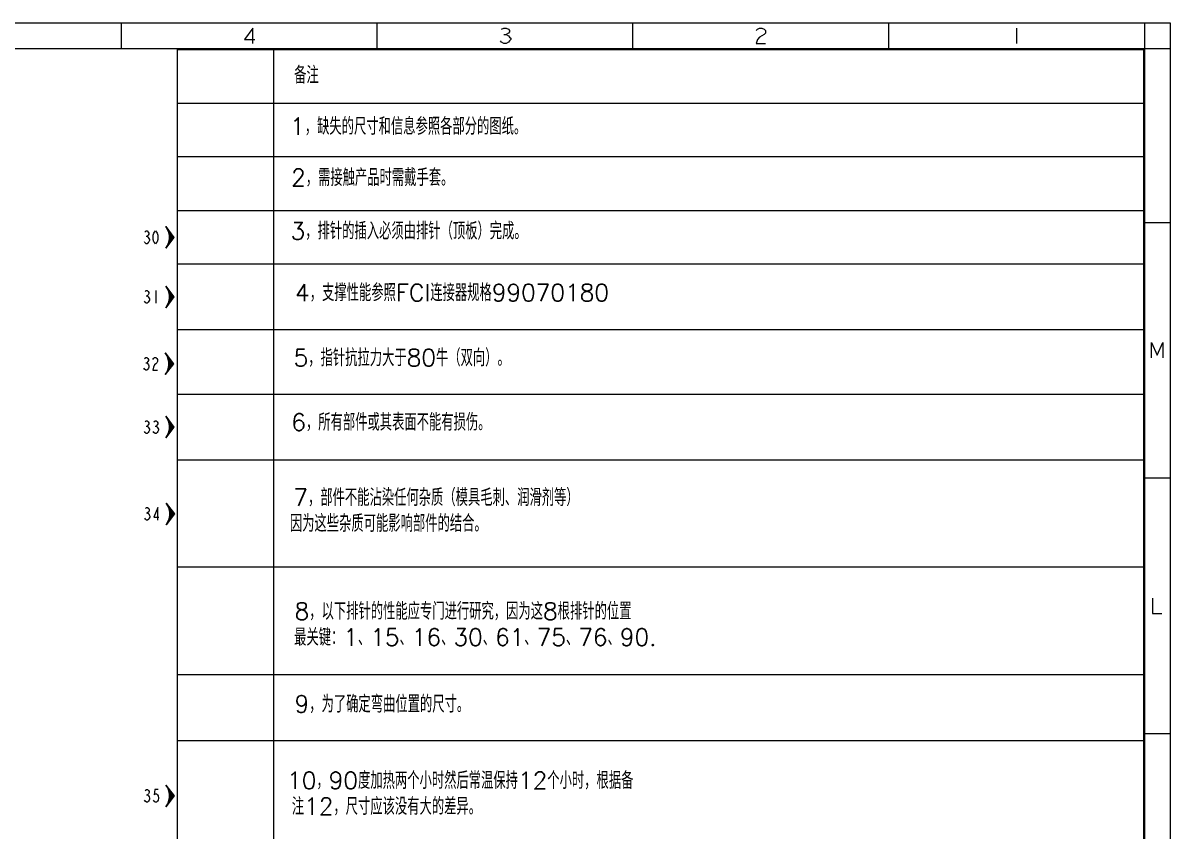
# Model space of a CAD drawing. Header units: millimetres. Extents: x 973 to 1237, y 285 to 472.
# Drawn here: x 1166.9 to 1237.4, y 422.1 to 471.8 of the extents above; entities that cross this region are included whole.
import ezdxf

# ---------------------------------------------------------------- set-up
doc = ezdxf.new("R2010")
doc.units = ezdxf.units.MM
doc.layers.add('标准模板层', color=7, linetype='Continuous', lineweight=18)
doc.layers.add('粗实线层', color=7, linetype='Continuous', lineweight=20)
doc.styles.get("Standard").update_dxf_attribs({"font": 'txt', "bigfont": 'gbcbig.shx'})

# ---------------------------------------------------------------- blocks, each defined once
blk = doc.blocks.new('*U302')
at = {"layer": '标准模板层', "color": 7, "linetype": 'Continuous'}
for points in [[(664.09, 443.87), (664.09, 443.93), (665.3, 445.5)], [(664.09, 443.87), (663.73, 443.38), (664.09, 443.93)]]:
    blk.add_solid(points, dxfattribs=at)
blk = doc.blocks.new('*U301')
at = {"layer": '标准模板层', "color": 7, "linetype": 'Continuous'}
for points in [[(664.3, 444.21), (664.3, 444.57), (665.3, 445.5)], [(664.3, 444.21), (664.09, 443.93), (664.3, 444.57)]]:
    blk.add_solid(points, dxfattribs=at)
blk = doc.blocks.new('*U300')
at = {"layer": '标准模板层', "color": 7, "linetype": 'Continuous'}
for points in [[(664.43, 444.69), (664.43, 445.18), (665.3, 445.5)], [(664.43, 444.69), (664.3, 444.57), (664.43, 445.18)]]:
    blk.add_solid(points, dxfattribs=at)
blk = doc.blocks.new('*U299')
at = {"layer": '标准模板层', "color": 7, "linetype": 'Continuous'}
blk.add_solid([(664.43, 445.18), (664.43, 445.84), (665.3, 445.5)], dxfattribs=at)
blk = doc.blocks.new('*U298')
at = {"layer": '标准模板层', "color": 7, "linetype": 'Continuous'}
for points in [[(664.09, 447.09), (663.73, 447.62), (664.09, 447.13)], [(664.09, 447.09), (664.09, 447.13), (665.3, 445.5)]]:
    blk.add_solid(points, dxfattribs=at)
blk = doc.blocks.new('*U297')
at = {"layer": '标准模板层', "color": 7, "linetype": 'Continuous'}
for points in [[(664.3, 446.47), (664.09, 447.09), (664.3, 446.81)], [(664.3, 446.47), (664.3, 446.81), (665.3, 445.5)]]:
    blk.add_solid(points, dxfattribs=at)
blk = doc.blocks.new('*U296')
at = {"layer": '标准模板层', "color": 7, "linetype": 'Continuous'}
for points in [[(664.43, 445.84), (664.3, 446.47), (664.43, 446.35)], [(664.43, 445.84), (664.43, 446.35), (665.3, 445.5)]]:
    blk.add_solid(points, dxfattribs=at)
blk = doc.blocks.new('*U295')
at = {"layer": '标准模板层', "color": 7, "linetype": 'Continuous'}
for points in [[(664.11, 498.87), (664.11, 498.97), (665.36, 500.53)], [(664.11, 498.87), (663.78, 498.42), (664.11, 498.97)]]:
    blk.add_solid(points, dxfattribs=at)
blk = doc.blocks.new('*U294')
at = {"layer": '标准模板层', "color": 7, "linetype": 'Continuous'}
for points in [[(664.33, 499.23), (664.11, 498.97), (664.33, 499.58)], [(664.33, 499.23), (664.33, 499.58), (665.36, 500.53)]]:
    blk.add_solid(points, dxfattribs=at)
blk = doc.blocks.new('*U293')
at = {"layer": '标准模板层', "color": 7, "linetype": 'Continuous'}
for points in [[(664.45, 499.7), (664.33, 499.58), (664.45, 500.22)], [(664.45, 499.7), (664.45, 500.22), (665.36, 500.53)]]:
    blk.add_solid(points, dxfattribs=at)
blk = doc.blocks.new('*U292')
at = {"layer": '标准模板层', "color": 7, "linetype": 'Continuous'}
blk.add_solid([(664.45, 500.22), (664.45, 500.85), (665.36, 500.53)], dxfattribs=at)
blk = doc.blocks.new('*U291')
at = {"layer": '标准模板层', "color": 7, "linetype": 'Continuous'}
for points in [[(664.11, 502.1), (663.78, 502.65), (664.11, 502.2)], [(664.11, 502.1), (664.11, 502.2), (665.36, 500.53)]]:
    blk.add_solid(points, dxfattribs=at)
blk = doc.blocks.new('*U290')
at = {"layer": '标准模板层', "color": 7, "linetype": 'Continuous'}
for points in [[(664.33, 501.51), (664.11, 502.1), (664.33, 501.83)], [(664.33, 501.51), (664.33, 501.83), (665.36, 500.53)]]:
    blk.add_solid(points, dxfattribs=at)
blk = doc.blocks.new('*U289')
at = {"layer": '标准模板层', "color": 7, "linetype": 'Continuous'}
for points in [[(664.45, 500.85), (664.33, 501.51), (664.45, 501.39)], [(664.45, 500.85), (664.45, 501.39), (665.36, 500.53)]]:
    blk.add_solid(points, dxfattribs=at)
blk = doc.blocks.new('*U288')
at = {"layer": '标准模板层', "color": 7, "linetype": 'Continuous'}
for points in [[(664.03, 515.79), (664.03, 515.9), (665.26, 517.47)], [(664.03, 515.79), (663.71, 515.35), (664.03, 515.9)]]:
    blk.add_solid(points, dxfattribs=at)
blk = doc.blocks.new('*U287')
at = {"layer": '标准模板层', "color": 7, "linetype": 'Continuous'}
for points in [[(664.26, 516.2), (664.26, 516.54), (665.26, 517.47)], [(664.26, 516.2), (664.03, 515.9), (664.26, 516.54)]]:
    blk.add_solid(points, dxfattribs=at)
blk = doc.blocks.new('*U286')
at = {"layer": '标准模板层', "color": 7, "linetype": 'Continuous'}
for points in [[(664.39, 516.66), (664.26, 516.54), (664.39, 517.15)], [(664.39, 516.66), (664.39, 517.15), (665.26, 517.47)]]:
    blk.add_solid(points, dxfattribs=at)
blk = doc.blocks.new('*U285')
at = {"layer": '标准模板层', "color": 7, "linetype": 'Continuous'}
blk.add_solid([(664.39, 517.15), (664.39, 517.81), (665.26, 517.47)], dxfattribs=at)
blk = doc.blocks.new('*U284')
at = {"layer": '标准模板层', "color": 7, "linetype": 'Continuous'}
for points in [[(664.03, 519.05), (663.71, 519.58), (664.03, 519.15)], [(664.03, 519.05), (664.03, 519.15), (665.26, 517.47)]]:
    blk.add_solid(points, dxfattribs=at)
blk = doc.blocks.new('*U283')
at = {"layer": '标准模板层', "color": 7, "linetype": 'Continuous'}
for points in [[(664.26, 518.42), (664.03, 519.05), (664.26, 518.75)], [(664.26, 518.42), (664.26, 518.75), (665.26, 517.47)]]:
    blk.add_solid(points, dxfattribs=at)
blk = doc.blocks.new('*U282')
at = {"layer": '标准模板层', "color": 7, "linetype": 'Continuous'}
for points in [[(664.39, 517.81), (664.26, 518.42), (664.39, 518.3)], [(664.39, 517.81), (664.39, 518.3), (665.26, 517.47)]]:
    blk.add_solid(points, dxfattribs=at)
blk = doc.blocks.new('*U281')
at = {"layer": '标准模板层', "color": 7, "linetype": 'Continuous'}
for points in [[(663.97, 528.2), (663.61, 527.71), (663.97, 528.24)], [(663.97, 528.2), (663.97, 528.24), (665.17, 529.83)]]:
    blk.add_solid(points, dxfattribs=at)
blk = doc.blocks.new('*U280')
at = {"layer": '标准模板层', "color": 7, "linetype": 'Continuous'}
for points in [[(664.18, 528.52), (663.97, 528.24), (664.18, 528.85)], [(664.18, 528.52), (664.18, 528.85), (665.17, 529.83)]]:
    blk.add_solid(points, dxfattribs=at)
blk = doc.blocks.new('*U279')
at = {"layer": '标准模板层', "color": 7, "linetype": 'Continuous'}
for points in [[(664.3, 528.98), (664.18, 528.85), (664.3, 529.49)], [(664.3, 528.98), (664.3, 529.49), (665.17, 529.83)]]:
    blk.add_solid(points, dxfattribs=at)
blk = doc.blocks.new('*U278')
at = {"layer": '标准模板层', "color": 7, "linetype": 'Continuous'}
blk.add_solid([(664.3, 529.49), (664.3, 530.15), (665.17, 529.83)], dxfattribs=at)
blk = doc.blocks.new('*U277')
at = {"layer": '标准模板层', "color": 7, "linetype": 'Continuous'}
for points in [[(663.97, 531.39), (663.61, 531.95), (663.97, 531.46)], [(663.97, 531.39), (663.97, 531.46), (665.17, 529.83)]]:
    blk.add_solid(points, dxfattribs=at)
blk = doc.blocks.new('*U276')
at = {"layer": '标准模板层', "color": 7, "linetype": 'Continuous'}
for points in [[(664.18, 530.76), (663.97, 531.39), (664.18, 531.12)], [(664.18, 530.76), (664.18, 531.12), (665.17, 529.83)]]:
    blk.add_solid(points, dxfattribs=at)
blk = doc.blocks.new('*U275')
at = {"layer": '标准模板层', "color": 7, "linetype": 'Continuous'}
for points in [[(664.3, 530.15), (664.18, 530.76), (664.3, 530.64)], [(664.3, 530.15), (664.3, 530.64), (665.17, 529.83)]]:
    blk.add_solid(points, dxfattribs=at)
blk = doc.blocks.new('*U274')
at = {"layer": '标准模板层', "color": 7, "linetype": 'Continuous'}
for points in [[(664.03, 541.21), (664.03, 541.34), (665.26, 542.89)], [(664.03, 541.21), (663.71, 540.77), (664.03, 541.34)]]:
    blk.add_solid(points, dxfattribs=at)
blk = doc.blocks.new('*U273')
at = {"layer": '标准模板层', "color": 7, "linetype": 'Continuous'}
for points in [[(664.26, 541.64), (664.03, 541.34), (664.26, 541.94)], [(664.26, 541.64), (664.26, 541.94), (665.26, 542.89)]]:
    blk.add_solid(points, dxfattribs=at)
blk = doc.blocks.new('*U272')
at = {"layer": '标准模板层', "color": 7, "linetype": 'Continuous'}
for points in [[(664.39, 542.06), (664.26, 541.94), (664.39, 542.57)], [(664.39, 542.06), (664.39, 542.57), (665.26, 542.89)]]:
    blk.add_solid(points, dxfattribs=at)
blk = doc.blocks.new('*U271')
at = {"layer": '标准模板层', "color": 7, "linetype": 'Continuous'}
blk.add_solid([(664.39, 542.57), (664.39, 543.23), (665.26, 542.89)], dxfattribs=at)
blk = doc.blocks.new('*U270')
at = {"layer": '标准模板层', "color": 7, "linetype": 'Continuous'}
for points in [[(664.03, 544.45), (663.71, 545.01), (664.03, 544.57)], [(664.03, 544.45), (664.03, 544.57), (665.26, 542.89)]]:
    blk.add_solid(points, dxfattribs=at)
blk = doc.blocks.new('*U269')
at = {"layer": '标准模板层', "color": 7, "linetype": 'Continuous'}
for points in [[(664.26, 543.86), (664.03, 544.45), (664.26, 544.16)], [(664.26, 543.86), (664.26, 544.16), (665.26, 542.89)]]:
    blk.add_solid(points, dxfattribs=at)
blk = doc.blocks.new('*U268')
at = {"layer": '标准模板层', "color": 7, "linetype": 'Continuous'}
for points in [[(664.39, 543.23), (664.26, 543.86), (664.39, 543.74)], [(664.39, 543.23), (664.39, 543.74), (665.26, 542.89)]]:
    blk.add_solid(points, dxfattribs=at)
blk = doc.blocks.new('*U267')
at = {"layer": '标准模板层', "color": 7, "linetype": 'Continuous'}
for points in [[(664.03, 552.85), (663.69, 552.39), (664.03, 552.94)], [(664.03, 552.85), (664.03, 552.94), (665.26, 554.51)]]:
    blk.add_solid(points, dxfattribs=at)
blk = doc.blocks.new('*U266')
at = {"layer": '标准模板层', "color": 7, "linetype": 'Continuous'}
for points in [[(664.26, 553.24), (664.03, 552.94), (664.26, 553.54)], [(664.26, 553.24), (664.26, 553.54), (665.26, 554.51)]]:
    blk.add_solid(points, dxfattribs=at)
blk = doc.blocks.new('*U265')
at = {"layer": '标准模板层', "color": 7, "linetype": 'Continuous'}
for points in [[(664.39, 553.66), (664.26, 553.54), (664.39, 554.19)], [(664.39, 553.66), (664.39, 554.19), (665.26, 554.51)]]:
    blk.add_solid(points, dxfattribs=at)
blk = doc.blocks.new('*U264')
at = {"layer": '标准模板层', "color": 7, "linetype": 'Continuous'}
blk.add_solid([(664.39, 554.19), (664.39, 554.85), (665.26, 554.51)], dxfattribs=at)
blk = doc.blocks.new('*U263')
at = {"layer": '标准模板层', "color": 7, "linetype": 'Continuous'}
for points in [[(664.03, 556.05), (663.69, 556.65), (664.03, 556.18)], [(664.03, 556.05), (664.03, 556.18), (665.26, 554.51)]]:
    blk.add_solid(points, dxfattribs=at)
blk = doc.blocks.new('*U262')
at = {"layer": '标准模板层', "color": 7, "linetype": 'Continuous'}
for points in [[(664.26, 555.46), (664.03, 556.05), (664.26, 555.76)], [(664.26, 555.46), (664.26, 555.76), (665.26, 554.51)]]:
    blk.add_solid(points, dxfattribs=at)
blk = doc.blocks.new('*U261')
at = {"layer": '标准模板层', "color": 7, "linetype": 'Continuous'}
for points in [[(664.39, 554.85), (664.26, 555.46), (664.39, 555.34)], [(664.39, 554.85), (664.39, 555.34), (665.26, 554.51)]]:
    blk.add_solid(points, dxfattribs=at)

msp = doc.modelspace()

# ---------------------------------------------------------------- linework, layer by layer
at = {"layer": '标准模板层'}
for p, q in [((1235.823, 471.828), (1235.823, 285.125)), ((977.771, 470.255), (1237.397, 470.255))]:
    msp.add_line(p, q, dxfattribs=at)
for points in [[(1172.962, 470.255), (1172.962, 471.828)], [(1188.677, 470.255), (1188.677, 471.828)], [(1204.393, 470.255), (1204.393, 471.828)], [(1220.108, 470.255), (1220.108, 471.828)], [(1235.823, 471.828), (1235.823, 308.701)], [(1181.03, 470.568), (1181.03, 471.515), (1180.536, 470.808), (1181.17, 470.808)], [(1196.325, 471.435), (1196.465, 471.515), (1196.605, 471.515), (1196.745, 471.435), (1196.818, 471.355), (1196.818, 471.275), (1196.745, 471.202), (1196.605, 471.122), (1196.745, 471.042), (1196.818, 470.962), (1196.885, 470.882), (1196.885, 470.808), (1196.818, 470.728), (1196.745, 470.648), (1196.605, 470.568), (1196.465, 470.568), (1196.325, 470.648), (1196.252, 470.728)], [(1196.465, 471.122), (1196.605, 471.122)], [(1211.967, 471.355), (1212.04, 471.435), (1212.18, 471.515), (1212.32, 471.515), (1212.46, 471.435), (1212.534, 471.355), (1212.534, 471.202), (1212.46, 471.122), (1212.32, 471.042), (1212.18, 470.962), (1212.04, 470.808), (1211.967, 470.568), (1212.534, 470.568)], [(1227.962, 471.515), (1227.962, 470.568)], [(1176.396, 470.195), (1235.77, 470.195)], [(1176.396, 470.195), (1176.396, 379.584)], [(1182.337, 379.584), (1182.337, 470.195)], [(1235.77, 470.195), (1235.77, 379.584)], [(1176.396, 466.894), (1235.77, 466.894)], [(1235.77, 463.594), (1176.396, 463.594)], [(1176.396, 460.294), (1235.77, 460.294)], [(1235.823, 459.567), (1237.397, 459.567)], [(1174.409, 458.974), (1174.476, 459.04), (1174.549, 459.04), (1174.609, 458.974), (1174.649, 458.907), (1174.649, 458.847), (1174.609, 458.774), (1174.549, 458.714), (1174.609, 458.647), (1174.649, 458.58), (1174.682, 458.513), (1174.682, 458.453), (1174.649, 458.38), (1174.609, 458.32), (1174.549, 458.253), (1174.476, 458.253), (1174.409, 458.32), (1174.376, 458.38)], [(1175.056, 458.253), (1174.996, 458.32), (1174.956, 458.38), (1174.922, 458.513), (1174.922, 458.774), (1174.956, 458.907), (1174.996, 458.974), (1175.056, 459.04), (1175.129, 458.974), (1175.162, 458.907), (1175.202, 458.774), (1175.202, 458.513), (1175.162, 458.38), (1175.129, 458.32), (1175.056, 458.253)], [(1176.182, 458.647), (1175.689, 459.32)], [(1175.689, 459.32), (1176.182, 458.647), (1175.796, 459.133), (1175.689, 459.32)], [(1175.689, 459.32), (1176.182, 458.647), (1175.796, 459.133), (1175.689, 459.32)], [(1175.689, 459.32), (1176.182, 458.647), (1175.796, 459.133), (1175.689, 459.32)], [(1175.869, 458.947), (1175.796, 459.133), (1176.182, 458.647), (1175.869, 458.947)], [(1175.869, 458.947), (1175.796, 459.133), (1176.182, 458.647), (1175.869, 458.947)], [(1175.869, 458.947), (1175.796, 459.133), (1176.182, 458.647), (1175.869, 458.947)], [(1175.909, 458.753), (1175.869, 458.947), (1176.182, 458.647), (1175.909, 458.753)], [(1175.909, 458.753), (1175.869, 458.947), (1176.182, 458.647), (1175.909, 458.753)], [(1175.909, 458.753), (1175.869, 458.947), (1176.182, 458.647), (1175.909, 458.753)], [(1174.476, 458.714), (1174.549, 458.714)], [(1176.182, 458.647), (1175.689, 457.98)], [(1176.182, 458.647), (1175.689, 457.98), (1175.796, 458.153), (1176.182, 458.647)], [(1176.182, 458.647), (1175.689, 457.98), (1175.796, 458.153), (1176.182, 458.647)], [(1176.182, 458.647), (1175.689, 457.98), (1175.796, 458.153), (1176.182, 458.647)], [(1175.869, 458.34), (1176.182, 458.647), (1175.796, 458.153), (1175.869, 458.34)], [(1175.869, 458.34), (1176.182, 458.647), (1175.796, 458.153), (1175.869, 458.34)], [(1175.869, 458.34), (1176.182, 458.647), (1175.796, 458.153), (1175.869, 458.34)], [(1175.909, 458.547), (1176.182, 458.647), (1175.869, 458.34), (1175.909, 458.547)], [(1175.909, 458.547), (1176.182, 458.647), (1175.869, 458.34), (1175.909, 458.547)], [(1175.909, 458.547), (1176.182, 458.647), (1175.869, 458.34), (1175.909, 458.547)], [(1175.909, 458.547), (1175.909, 458.753), (1176.182, 458.647), (1175.909, 458.547)], [(1175.909, 458.547), (1175.909, 458.753), (1176.182, 458.647), (1175.909, 458.547)], [(1175.909, 458.547), (1175.909, 458.753), (1176.182, 458.647), (1175.909, 458.547)], [(1235.77, 456.993), (1176.396, 456.993)], [(1174.416, 455.32), (1174.482, 455.38), (1174.549, 455.38), (1174.616, 455.32), (1174.649, 455.253), (1174.649, 455.186), (1174.616, 455.12), (1174.549, 455.06), (1174.616, 454.986), (1174.649, 454.926), (1174.689, 454.86), (1174.689, 454.793), (1174.649, 454.726), (1174.616, 454.666), (1174.549, 454.593), (1174.482, 454.593), (1174.416, 454.666), (1174.376, 454.726)], [(1175.069, 455.38), (1175.069, 454.593)], [(1176.182, 454.986), (1175.696, 455.653)], [(1175.696, 455.653), (1176.182, 454.986), (1175.796, 455.48), (1175.696, 455.653)], [(1175.696, 455.653), (1176.182, 454.986), (1175.796, 455.48), (1175.696, 455.653)], [(1175.696, 455.653), (1176.182, 454.986), (1175.796, 455.48), (1175.696, 455.653)], [(1175.869, 455.293), (1175.796, 455.48), (1176.182, 454.986), (1175.869, 455.293)], [(1175.869, 455.293), (1175.796, 455.48), (1176.182, 454.986), (1175.869, 455.293)], [(1175.869, 455.293), (1175.796, 455.48), (1176.182, 454.986), (1175.869, 455.293)], [(1174.482, 455.06), (1174.549, 455.06)], [(1176.182, 454.986), (1175.696, 454.32)], [(1176.182, 454.986), (1175.696, 454.32), (1175.796, 454.5), (1176.182, 454.986)], [(1176.182, 454.986), (1175.696, 454.32), (1175.796, 454.5), (1176.182, 454.986)], [(1176.182, 454.986), (1175.696, 454.32), (1175.796, 454.5), (1176.182, 454.986)], [(1175.869, 454.686), (1176.182, 454.986), (1175.796, 454.499), (1175.869, 454.686)], [(1175.869, 454.686), (1176.182, 454.986), (1175.796, 454.499), (1175.869, 454.686)], [(1175.869, 454.686), (1176.182, 454.986), (1175.796, 454.499), (1175.869, 454.686)], [(1175.909, 455.093), (1175.869, 455.293), (1176.182, 454.986), (1175.909, 455.093)], [(1175.909, 455.093), (1175.869, 455.293), (1176.182, 454.986), (1175.909, 455.093)], [(1175.909, 455.093), (1175.869, 455.293), (1176.182, 454.986), (1175.909, 455.093)], [(1175.909, 454.886), (1176.182, 454.986), (1175.869, 454.686), (1175.909, 454.886)], [(1175.909, 454.886), (1176.182, 454.986), (1175.869, 454.686), (1175.909, 454.886)], [(1175.909, 454.886), (1176.182, 454.986), (1175.869, 454.686), (1175.909, 454.886)], [(1175.909, 454.886), (1175.909, 455.093), (1176.182, 454.986), (1175.909, 454.886)], [(1175.909, 454.886), (1175.909, 455.093), (1176.182, 454.986), (1175.909, 454.886)], [(1175.909, 454.886), (1175.909, 455.093), (1176.182, 454.986), (1175.909, 454.886)], [(1176.396, 452.986), (1235.77, 452.986)], [(1236.257, 451.239), (1236.257, 452.179), (1236.61, 451.399), (1236.963, 452.179), (1236.963, 451.239)], [(1174.382, 451.199), (1174.456, 451.266), (1174.522, 451.266), (1174.596, 451.199), (1174.629, 451.132), (1174.629, 451.066), (1174.596, 451.006), (1174.522, 450.933), (1174.596, 450.873), (1174.629, 450.806), (1174.656, 450.739), (1174.656, 450.672), (1174.629, 450.612), (1174.596, 450.539), (1174.522, 450.479), (1174.456, 450.479), (1174.382, 450.539), (1174.349, 450.612)], [(1174.902, 451.132), (1174.936, 451.199), (1175.002, 451.266), (1175.076, 451.266), (1175.142, 451.199), (1175.176, 451.132), (1175.176, 451.006), (1175.142, 450.933), (1175.076, 450.873), (1175.002, 450.806), (1174.936, 450.672), (1174.902, 450.479), (1175.176, 450.479)], [(1176.156, 450.872), (1175.662, 451.539)], [(1175.662, 451.539), (1176.156, 450.872), (1175.776, 451.366), (1175.662, 451.539)], [(1175.662, 451.539), (1176.156, 450.872), (1175.776, 451.366), (1175.662, 451.539)], [(1175.662, 451.539), (1176.156, 450.872), (1175.776, 451.366), (1175.662, 451.539)], [(1175.842, 451.166), (1175.776, 451.366), (1176.156, 450.872), (1175.842, 451.166)], [(1175.842, 451.166), (1175.776, 451.366), (1176.156, 450.872), (1175.842, 451.166)], [(1175.842, 451.166), (1175.776, 451.366), (1176.156, 450.872), (1175.842, 451.166)], [(1175.882, 450.973), (1175.842, 451.166), (1176.156, 450.873), (1175.882, 450.973)], [(1175.882, 450.973), (1175.842, 451.166), (1176.156, 450.873), (1175.882, 450.973)], [(1175.882, 450.973), (1175.842, 451.166), (1176.156, 450.873), (1175.882, 450.973)], [(1174.456, 450.933), (1174.522, 450.933)], [(1176.156, 450.872), (1175.662, 450.206)], [(1176.156, 450.872), (1175.662, 450.206), (1175.776, 450.372), (1176.156, 450.872)], [(1176.156, 450.872), (1175.662, 450.206), (1175.776, 450.372), (1176.156, 450.872)], [(1176.156, 450.872), (1175.662, 450.206), (1175.776, 450.372), (1176.156, 450.872)], [(1175.842, 450.566), (1176.156, 450.872), (1175.776, 450.372), (1175.842, 450.566)], [(1175.842, 450.566), (1176.156, 450.872), (1175.776, 450.372), (1175.842, 450.566)], [(1175.842, 450.566), (1176.156, 450.872), (1175.776, 450.372), (1175.842, 450.566)], [(1175.882, 450.766), (1176.156, 450.872), (1175.842, 450.566), (1175.882, 450.766)], [(1175.882, 450.766), (1176.156, 450.872), (1175.842, 450.566), (1175.882, 450.766)], [(1175.882, 450.766), (1176.156, 450.872), (1175.842, 450.566), (1175.882, 450.766)], [(1175.882, 450.766), (1175.882, 450.972), (1176.156, 450.872), (1175.882, 450.766)], [(1175.882, 450.766), (1175.882, 450.972), (1176.156, 450.872), (1175.882, 450.766)], [(1175.882, 450.766), (1175.882, 450.972), (1176.156, 450.872), (1175.882, 450.766)], [(1235.77, 448.979), (1176.396, 448.979)], [(1176.182, 446.979), (1175.696, 447.645)], [(1175.696, 447.645), (1176.182, 446.979), (1175.796, 447.479), (1175.696, 447.645)], [(1175.696, 447.645), (1176.182, 446.979), (1175.796, 447.479), (1175.696, 447.645)], [(1175.696, 447.645), (1176.182, 446.979), (1175.796, 447.479), (1175.696, 447.645)], [(1174.416, 447.312), (1174.476, 447.372), (1174.549, 447.372), (1174.616, 447.312), (1174.649, 447.239), (1174.649, 447.179), (1174.616, 447.112), (1174.549, 447.045), (1174.616, 446.979), (1174.649, 446.919), (1174.689, 446.845), (1174.689, 446.785), (1174.649, 446.719), (1174.616, 446.652), (1174.549, 446.585), (1174.476, 446.585), (1174.416, 446.652), (1174.376, 446.719)], [(1174.476, 447.045), (1174.549, 447.045)], [(1174.962, 447.312), (1175.029, 447.372), (1175.096, 447.372), (1175.169, 447.312), (1175.202, 447.239), (1175.202, 447.179), (1175.169, 447.112), (1175.096, 447.045), (1175.169, 446.979), (1175.202, 446.919), (1175.242, 446.845), (1175.242, 446.785), (1175.202, 446.719), (1175.169, 446.652), (1175.096, 446.585), (1175.029, 446.585), (1174.962, 446.652), (1174.922, 446.719)], [(1175.029, 447.045), (1175.096, 447.045)], [(1176.182, 446.979), (1175.696, 446.312)], [(1176.182, 446.979), (1175.696, 446.312), (1175.796, 446.485), (1176.182, 446.979)], [(1176.182, 446.979), (1175.696, 446.312), (1175.796, 446.485), (1176.182, 446.979)], [(1176.182, 446.979), (1175.696, 446.312), (1175.796, 446.485), (1176.182, 446.979)], [(1175.869, 447.279), (1175.796, 447.479), (1176.182, 446.979), (1175.869, 447.279)], [(1175.869, 447.279), (1175.796, 447.479), (1176.182, 446.979), (1175.869, 447.279)], [(1175.869, 447.279), (1175.796, 447.479), (1176.182, 446.979), (1175.869, 447.279)], [(1175.869, 446.685), (1176.182, 446.979), (1175.796, 446.485), (1175.869, 446.685)], [(1175.869, 446.685), (1176.182, 446.979), (1175.796, 446.485), (1175.869, 446.685)], [(1175.869, 446.685), (1176.182, 446.979), (1175.796, 446.485), (1175.869, 446.685)], [(1175.909, 447.085), (1175.869, 447.279), (1176.182, 446.979), (1175.909, 447.085)], [(1175.909, 447.085), (1175.869, 447.279), (1176.182, 446.979), (1175.909, 447.085)], [(1175.909, 447.085), (1175.869, 447.279), (1176.182, 446.979), (1175.909, 447.085)], [(1175.909, 446.879), (1176.182, 446.979), (1175.869, 446.685), (1175.909, 446.879)], [(1175.909, 446.879), (1176.182, 446.979), (1175.869, 446.685), (1175.909, 446.879)], [(1175.909, 446.879), (1176.182, 446.979), (1175.869, 446.685), (1175.909, 446.879)], [(1175.909, 446.879), (1175.909, 447.085), (1176.182, 446.979), (1175.909, 446.879)], [(1175.909, 446.879), (1175.909, 447.085), (1176.182, 446.979), (1175.909, 446.879)], [(1175.909, 446.879), (1175.909, 447.085), (1176.182, 446.979), (1175.909, 446.879)], [(1176.396, 444.972), (1235.77, 444.972)], [(1235.823, 443.852), (1237.397, 443.852)], [(1174.436, 441.978), (1174.509, 442.038), (1174.569, 442.038), (1174.642, 441.978), (1174.676, 441.905), (1174.676, 441.845), (1174.642, 441.778), (1174.569, 441.711), (1174.642, 441.645), (1174.676, 441.585), (1174.716, 441.511), (1174.716, 441.451), (1174.676, 441.385), (1174.642, 441.318), (1174.569, 441.251), (1174.509, 441.251), (1174.436, 441.318), (1174.396, 441.385)], [(1175.196, 441.251), (1175.196, 442.038), (1174.949, 441.451), (1175.262, 441.451)], [(1176.216, 441.645), (1175.716, 442.311)], [(1175.716, 442.311), (1176.216, 441.645), (1175.822, 442.138), (1175.716, 442.311)], [(1175.716, 442.311), (1176.216, 441.645), (1175.822, 442.138), (1175.716, 442.311)], [(1175.716, 442.311), (1176.216, 441.645), (1175.822, 442.138), (1175.716, 442.311)], [(1175.889, 441.951), (1175.822, 442.138), (1176.216, 441.645), (1175.889, 441.951)], [(1175.889, 441.951), (1175.822, 442.138), (1176.216, 441.645), (1175.889, 441.951)], [(1175.889, 441.951), (1175.822, 442.138), (1176.216, 441.645), (1175.889, 441.951)], [(1175.929, 441.745), (1175.889, 441.951), (1176.216, 441.645), (1175.929, 441.745)], [(1175.929, 441.745), (1175.889, 441.951), (1176.216, 441.645), (1175.929, 441.745)], [(1175.929, 441.745), (1175.889, 441.951), (1176.216, 441.645), (1175.929, 441.745)], [(1174.509, 441.711), (1174.569, 441.711)], [(1176.216, 441.645), (1175.716, 440.978)], [(1176.216, 441.645), (1175.716, 440.978), (1175.822, 441.151), (1176.216, 441.645)], [(1176.216, 441.645), (1175.716, 440.978), (1175.822, 441.151), (1176.216, 441.645)], [(1176.216, 441.645), (1175.716, 440.978), (1175.822, 441.151), (1176.216, 441.645)], [(1175.889, 441.345), (1176.216, 441.645), (1175.822, 441.151), (1175.889, 441.345)], [(1175.889, 441.345), (1176.216, 441.645), (1175.822, 441.151), (1175.889, 441.345)], [(1175.889, 441.345), (1176.216, 441.645), (1175.822, 441.151), (1175.889, 441.345)], [(1175.929, 441.545), (1176.216, 441.645), (1175.889, 441.345), (1175.929, 441.545)], [(1175.929, 441.545), (1176.216, 441.645), (1175.889, 441.345), (1175.929, 441.545)], [(1175.929, 441.545), (1176.216, 441.645), (1175.889, 441.345), (1175.929, 441.545)], [(1175.929, 441.545), (1175.929, 441.745), (1176.216, 441.645), (1175.929, 441.545)], [(1175.929, 441.545), (1175.929, 441.745), (1176.216, 441.645), (1175.929, 441.545)], [(1175.929, 441.545), (1175.929, 441.745), (1176.216, 441.645), (1175.929, 441.545)], [(1235.77, 438.371), (1176.396, 438.371)], [(1236.323, 436.464), (1236.323, 435.524), (1236.89, 435.524)], [(1176.396, 431.77), (1235.77, 431.77)], [(1235.823, 428.136), (1237.397, 428.136)], [(1235.77, 427.683), (1176.396, 427.683)], [(1174.422, 424.643), (1174.496, 424.703), (1174.562, 424.703), (1174.636, 424.643), (1174.669, 424.569), (1174.669, 424.509), (1174.636, 424.442), (1174.562, 424.376), (1174.636, 424.309), (1174.669, 424.249), (1174.696, 424.176), (1174.696, 424.116), (1174.669, 424.049), (1174.636, 423.983), (1174.562, 423.916), (1174.496, 423.916), (1174.422, 423.983), (1174.389, 424.049)], [(1174.496, 424.376), (1174.562, 424.376)], [(1175.216, 424.703), (1175.009, 424.703), (1174.976, 424.376), (1175.042, 424.442), (1175.116, 424.442), (1175.182, 424.376), (1175.216, 424.309), (1175.249, 424.176), (1175.216, 424.049), (1175.182, 423.983), (1175.116, 423.916), (1175.042, 423.916), (1174.976, 423.983), (1174.942, 424.049)], [(1176.196, 424.309), (1175.702, 424.976)], [(1175.702, 424.976), (1176.196, 424.309), (1175.816, 424.809), (1175.702, 424.976)], [(1175.702, 424.976), (1176.196, 424.309), (1175.816, 424.809), (1175.702, 424.976)], [(1175.702, 424.976), (1176.196, 424.309), (1175.816, 424.809), (1175.702, 424.976)], [(1175.882, 424.616), (1175.816, 424.809), (1176.196, 424.309), (1175.882, 424.616)], [(1175.882, 424.616), (1175.816, 424.809), (1176.196, 424.309), (1175.882, 424.616)], [(1175.882, 424.616), (1175.816, 424.809), (1176.196, 424.309), (1175.882, 424.616)], [(1175.922, 424.416), (1175.882, 424.616), (1176.196, 424.309), (1175.922, 424.416)], [(1175.922, 424.416), (1175.882, 424.616), (1176.196, 424.309), (1175.922, 424.416)], [(1175.922, 424.416), (1175.882, 424.616), (1176.196, 424.309), (1175.922, 424.416)], [(1175.922, 424.209), (1175.922, 424.416), (1176.196, 424.309), (1175.922, 424.209)], [(1175.922, 424.209), (1175.922, 424.416), (1176.196, 424.309), (1175.922, 424.209)], [(1175.922, 424.209), (1175.922, 424.416), (1176.196, 424.309), (1175.922, 424.209)], [(1176.196, 424.309), (1175.702, 423.642)], [(1176.196, 424.309), (1175.702, 423.642), (1175.816, 423.816), (1176.196, 424.309)], [(1176.196, 424.309), (1175.702, 423.642), (1175.816, 423.816), (1176.196, 424.309)], [(1176.196, 424.309), (1175.702, 423.642), (1175.816, 423.816), (1176.196, 424.309)], [(1175.882, 424.016), (1176.196, 424.309), (1175.816, 423.816), (1175.882, 424.016)], [(1175.882, 424.016), (1176.196, 424.309), (1175.816, 423.816), (1175.882, 424.016)], [(1175.882, 424.016), (1176.196, 424.309), (1175.816, 423.816), (1175.882, 424.016)], [(1175.922, 424.209), (1176.196, 424.309), (1175.882, 424.016), (1175.922, 424.209)], [(1175.922, 424.209), (1176.196, 424.309), (1175.882, 424.016), (1175.922, 424.209)], [(1175.922, 424.209), (1176.196, 424.309), (1175.882, 424.016), (1175.922, 424.209)]]:
    msp.add_lwpolyline(points, dxfattribs=at)
at = {"layer": '粗实线层'}
for p, q in [((973.057, 471.828), (1237.397, 471.828)), ((1237.397, 471.828), (1237.397, 285.125))]:
    msp.add_line(p, q, dxfattribs=at)

# ---------------------------------------------------------------- block references
at = {"layer": '标准模板层', "xscale": 0.3150000000000546, "yscale": 0.3149999999999977, "zscale": 0.3149999999999999}
for name in ['*U263', '*U262', '*U261', '*U267', '*U266', '*U265', '*U264', '*U270', '*U269', '*U274', '*U273', '*U268', '*U272', '*U271', '*U277', '*U276', '*U275', '*U281', '*U280', '*U279', '*U278', '*U284', '*U288', '*U283', '*U287', '*U282', '*U286', '*U285', '*U291', '*U290', '*U289', '*U295', '*U294', '*U293', '*U292', '*U298', '*U297', '*U296', '*U299', '*U302', '*U301', '*U300']:
    msp.add_blockref(name, (966.627, 283.976), dxfattribs=at)

# ---------------------------------------------------------------- texts
at = {"layer": '标准模板层'}
for s, p in [('备注', (1183.575, 468.102)), ('1，缺失的尺寸和信息参照各部分的图纸。', (1183.331, 464.949)), ('2，需接触产品时需戴手套。', (1183.389, 461.801)), ('3，排针的插入必须由排针（顶板）完成。', (1183.359, 458.515)), ('4，支撑性能参照FCI连接器规格99070180', (1183.635, 454.724)), ('5，指针抗拉力大于80牛（双向）。', (1183.545, 450.723)), ('6，所有部件或其表面不能有损伤。', (1183.403, 446.761)), ('7，部件不能沾染任何杂质（模具毛刺、润滑剂等）', (1183.528, 442.131)), ('因为这些杂质可能影响部件的结合。', (1183.315, 440.536)), ('8，以下排针的性能应专门进行研究，因为这8根排针的位置', (1183.605, 435.137)), ('最关键：1、15、16、30、61、75、76、90.', (1183.575, 433.539)), ('9，为了确定弯曲位置的尺寸。', (1183.605, 429.431)), ('10，90度加热两个小时然后常温保持12个小时，根据备', (1183.146, 424.735)), ('注12，尺寸应该没有大的差异。', (1183.433, 423.141))]:
    msp.add_text(s, height=1.05, dxfattribs=at).set_placement(p)

doc.saveas('drawing.dxf')
